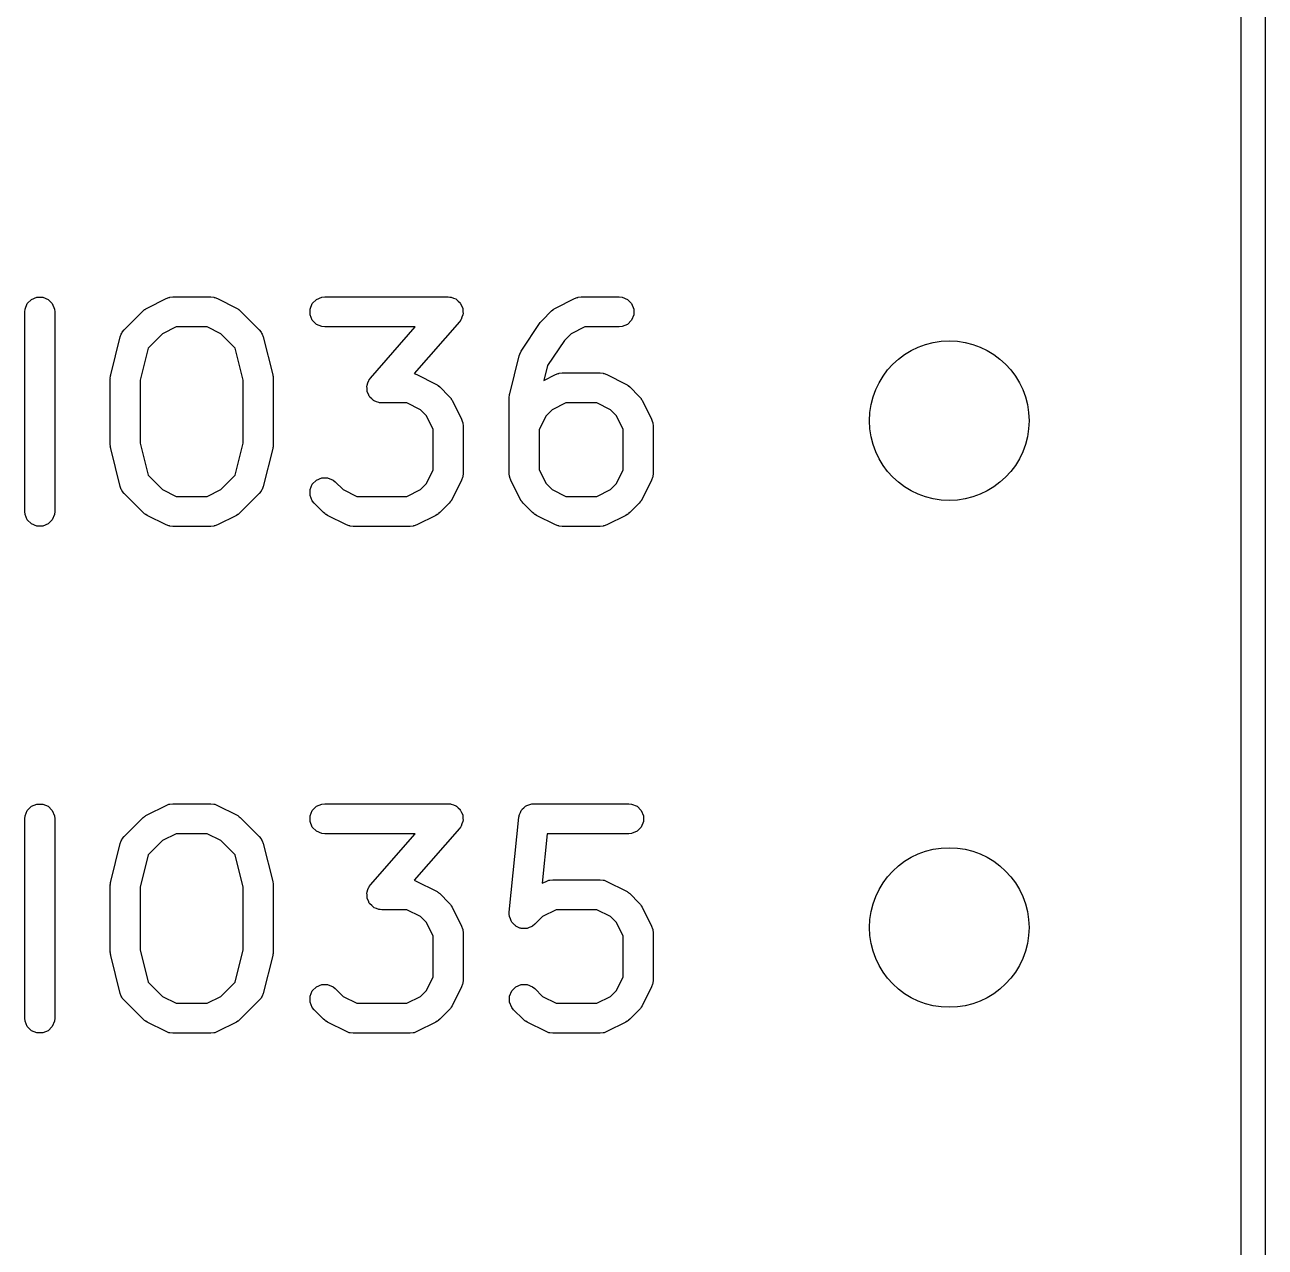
# Model space of a CAD drawing. Extents: x 19.8 to 98.9, y -129.1 to -67.1.
# Drawn here: x 76.34 to 82.55, y -106.24 to -100.12 of the extents above; entities that cross this region are included whole.
import ezdxf

# ---------------------------------------------------------------- set-up
doc = ezdxf.new("R2010")
doc.units = 0
doc.layers.add('BLACK', color=7, linetype='CONTINUOUS')

msp = doc.modelspace()

# ---------------------------------------------------------------- linework, layer by layer
at = {"layer": 'BLACK', "linetype": 'CONTINUOUS'}
for p, q in [((82.553999, -72.636), (82.553999, -129.024)), ((82.433999, -128.964), (82.433999, -72.696)), ((77.062874, -101.48126), (77.077506, -101.479819)), ((77.077506, -101.479819), (77.267982, -101.479819)), ((77.267982, -101.479819), (77.282614, -101.48126)), ((77.824779, -101.48126), (77.839411, -101.479819)), ((77.839411, -101.479819), (78.458458, -101.479819)), ((78.458458, -101.479819), (78.466196, -101.480581)), ((79.110493, -101.48126), (79.125125, -101.479819)), ((79.125125, -101.479819), (79.315601, -101.479819)), ((79.315601, -101.479819), (79.330233, -101.48126)), ((76.33584, -101.554819), (76.337281, -101.540187)), ((76.337281, -101.540187), (76.34848, -101.513151)), ((76.34848, -101.513151), (76.369172, -101.492459)), ((76.369172, -101.492459), (76.396208, -101.48126)), ((76.396208, -101.48126), (76.425472, -101.48126)), ((76.425472, -101.48126), (76.452508, -101.492459)), ((76.452508, -101.492459), (76.4732, -101.513151)), ((76.4732, -101.513151), (76.484399, -101.540187)), ((76.484399, -101.540187), (76.48584, -101.554819)), ((76.936284, -101.543188), (76.938538, -101.541768)), ((76.938538, -101.541768), (76.9406, -101.540077)), ((76.9406, -101.540077), (76.942432, -101.539318)), ((76.942432, -101.539318), (76.948727, -101.535356)), ((76.948727, -101.535356), (77.043965, -101.487737)), ((77.043965, -101.487737), (77.057696, -101.482482)), ((77.057696, -101.482482), (77.060385, -101.48229)), ((77.060385, -101.48229), (77.062874, -101.48126)), ((77.282614, -101.48126), (77.285103, -101.482291)), ((77.285103, -101.482291), (77.287791, -101.482482)), ((77.287791, -101.482482), (77.301523, -101.487737)), ((77.301523, -101.487737), (77.396761, -101.535356)), ((77.396761, -101.535356), (77.40306, -101.53932)), ((77.40306, -101.53932), (77.404888, -101.540078)), ((77.404888, -101.540078), (77.406944, -101.541766)), ((77.406944, -101.541766), (77.409204, -101.543188)), ((77.765852, -101.540187), (77.777051, -101.513151)), ((77.765852, -101.569451), (77.765852, -101.540187)), ((77.777051, -101.513151), (77.797743, -101.492459)), ((77.797743, -101.492459), (77.824779, -101.48126)), ((78.466196, -101.480581), (78.468164, -101.48045)), ((78.468164, -101.48045), (78.469519, -101.480908)), ((78.469519, -101.480908), (78.47309, -101.48126)), ((78.47309, -101.48126), (78.484347, -101.485923)), ((78.484347, -101.485923), (78.495885, -101.489825)), ((78.495885, -101.489825), (78.497789, -101.49149)), ((78.497789, -101.49149), (78.500126, -101.492459)), ((78.500126, -101.492459), (78.508736, -101.501069)), ((78.508736, -101.501069), (78.517909, -101.509095)), ((78.517909, -101.509095), (78.519031, -101.511364)), ((78.519031, -101.511364), (78.520818, -101.513151)), ((78.520818, -101.513151), (78.525478, -101.524401)), ((78.525478, -101.524401), (78.530881, -101.535327)), ((78.530881, -101.535327), (78.531049, -101.53785)), ((78.531049, -101.53785), (78.532017, -101.540187)), ((78.532017, -101.540187), (78.532017, -101.552371)), ((78.983903, -101.543188), (78.986162, -101.541766)), ((78.986162, -101.541766), (78.988219, -101.540078)), ((78.988219, -101.540078), (78.990046, -101.53932)), ((78.990046, -101.53932), (78.996346, -101.535356)), ((78.996346, -101.535356), (79.091584, -101.487737)), ((79.091584, -101.487737), (79.105315, -101.482482)), ((79.105315, -101.482482), (79.108004, -101.48229)), ((79.108004, -101.48229), (79.110493, -101.48126)), ((79.330233, -101.48126), (79.357269, -101.492459)), ((79.357269, -101.492459), (79.377961, -101.513151)), ((79.377961, -101.513151), (79.38916, -101.540187)), ((79.38916, -101.540187), (79.38916, -101.569451)), ((76.33584, -102.554819), (76.33584, -101.554819)), ((76.48584, -101.554819), (76.48584, -102.554819)), ((76.833997, -101.644643), (76.929235, -101.549405)), ((76.929235, -101.549405), (76.934985, -101.544684)), ((76.934985, -101.544684), (76.936284, -101.543188)), ((77.409204, -101.543188), (77.410503, -101.544686)), ((77.410503, -101.544686), (77.416253, -101.549405)), ((77.416253, -101.549405), (77.511491, -101.644643)), ((77.777051, -101.596487), (77.765852, -101.569451)), ((77.797743, -101.617179), (77.777051, -101.596487)), ((78.514901, -101.604207), (78.288005, -101.863516)), ((78.519422, -101.597882), (78.514901, -101.604207)), ((78.520818, -101.596487), (78.519422, -101.597882)), ((78.521366, -101.595163), (78.520818, -101.596487)), ((78.523452, -101.592246), (78.521366, -101.595163)), ((78.527353, -101.580708), (78.523452, -101.592246)), ((78.532017, -101.569451), (78.527353, -101.580708)), ((78.532017, -101.552371), (78.532827, -101.564525)), ((78.532827, -101.564525), (78.532017, -101.56692)), ((78.532017, -101.56692), (78.532017, -101.569451)), ((78.919908, -101.608389), (78.924396, -101.60292)), ((78.924396, -101.60292), (78.92918, -101.597079)), ((78.92918, -101.597079), (78.929201, -101.597064)), ((78.929201, -101.597064), (78.929235, -101.597024)), ((78.929235, -101.597024), (78.976854, -101.549405)), ((78.976854, -101.549405), (78.982603, -101.544686)), ((78.982603, -101.544686), (78.983903, -101.543188)), ((79.377961, -101.596487), (79.357269, -101.617179)), ((79.38916, -101.569451), (79.377961, -101.596487)), ((76.814269, -101.679486), (76.819216, -101.66564)), ((76.819216, -101.66564), (76.822536, -101.661158)), ((76.822536, -101.661158), (76.82467, -101.656008)), ((76.82467, -101.656008), (76.833997, -101.644643)), ((77.026695, -101.664077), (76.954752, -101.736019)), ((77.095211, -101.629819), (77.026695, -101.664077)), ((77.250277, -101.629819), (77.095211, -101.629819)), ((77.318793, -101.664077), (77.250277, -101.629819)), ((77.390735, -101.736019), (77.318793, -101.664077)), ((77.511491, -101.644643), (77.520819, -101.656008)), ((77.520819, -101.656008), (77.522953, -101.661161)), ((77.522953, -101.661161), (77.526272, -101.66564)), ((77.526272, -101.66564), (77.531219, -101.679486)), ((77.824779, -101.628378), (77.797743, -101.617179)), ((77.839411, -101.629819), (77.824779, -101.628378)), ((78.293176, -101.629819), (77.839411, -101.629819)), ((78.068682, -101.886383), (78.293176, -101.629819)), ((78.824626, -101.751311), (78.919864, -101.608454)), ((78.919864, -101.608454), (78.919898, -101.608411)), ((78.919898, -101.608411), (78.919908, -101.608389)), ((79.074314, -101.664077), (79.040552, -101.697838)), ((79.14283, -101.629819), (79.074314, -101.664077)), ((79.315601, -101.629819), (79.14283, -101.629819)), ((79.330233, -101.628378), (79.315601, -101.629819)), ((79.357269, -101.617179), (79.330233, -101.628378)), ((76.76665, -101.869962), (76.814269, -101.679486)), ((77.531219, -101.679486), (77.578838, -101.869962)), ((79.040552, -101.697838), (78.95664, -101.823707)), ((76.954752, -101.736019), (76.914411, -101.897386)), ((77.431077, -101.897386), (77.390735, -101.736019)), ((78.76665, -101.9652), (78.814269, -101.774724)), ((78.814269, -101.774724), (78.817349, -101.766101)), ((78.817349, -101.766101), (78.817709, -101.764285)), ((78.817709, -101.764285), (78.818587, -101.762637)), ((78.818587, -101.762637), (78.819216, -101.760878)), ((78.819216, -101.760878), (78.820319, -101.759389)), ((78.820319, -101.759389), (78.824626, -101.751311)), ((78.95664, -101.823707), (78.938116, -101.897804)), ((76.764411, -101.888152), (76.764662, -101.885598)), ((76.764411, -102.221485), (76.764411, -101.888152)), ((76.7645, -101.884506), (76.765309, -101.879032)), ((76.764662, -101.885598), (76.7645, -101.884506)), ((76.765309, -101.879032), (76.765852, -101.87352)), ((76.765852, -101.87352), (76.766274, -101.872498)), ((76.766274, -101.872498), (76.76665, -101.869962)), ((76.914411, -101.897386), (76.914411, -102.212251)), ((77.431077, -102.212251), (77.431077, -101.897386)), ((77.578838, -101.869962), (77.579213, -101.872498)), ((77.579213, -101.872498), (77.579636, -101.87352)), ((77.579636, -101.87352), (77.580178, -101.879032)), ((77.580178, -101.879032), (77.580988, -101.884506)), ((77.580988, -101.884506), (77.580825, -101.885598)), ((77.580825, -101.885598), (77.581077, -101.888152)), ((77.581077, -101.888152), (77.581077, -102.221485)), ((78.051566, -101.921139), (78.056229, -101.909881)), ((78.056229, -101.909881), (78.060131, -101.898344)), ((78.060131, -101.898344), (78.062216, -101.895426)), ((78.062216, -101.895426), (78.062765, -101.894103)), ((78.062765, -101.894103), (78.06416, -101.892707)), ((78.06416, -101.892707), (78.068682, -101.886383)), ((78.288005, -101.863516), (78.301523, -101.868689)), ((78.301523, -101.868689), (78.396761, -101.916308)), ((78.938116, -101.897804), (78.996346, -101.868689)), ((78.996346, -101.868689), (79.010077, -101.863434)), ((79.010077, -101.863434), (79.012766, -101.863242)), ((79.012766, -101.863242), (79.015255, -101.862212)), ((79.015255, -101.862212), (79.029887, -101.860771)), ((79.029887, -101.860771), (79.220363, -101.860771)), ((79.220363, -101.860771), (79.234995, -101.862212)), ((79.234995, -101.862212), (79.237484, -101.863243)), ((79.237484, -101.863243), (79.240172, -101.863434)), ((79.240172, -101.863434), (79.253904, -101.868689)), ((79.253904, -101.868689), (79.349142, -101.916308)), ((78.050756, -101.926065), (78.051566, -101.923669)), ((78.051566, -101.938218), (78.050756, -101.926065)), ((78.051566, -101.923669), (78.051566, -101.921139)), ((78.051566, -101.950403), (78.051566, -101.938218)), ((78.052533, -101.952739), (78.051566, -101.950403)), ((78.052702, -101.955263), (78.052533, -101.952739)), ((78.058104, -101.966188), (78.052702, -101.955263)), ((78.062765, -101.977439), (78.058104, -101.966188)), ((78.064551, -101.979225), (78.062765, -101.977439)), ((78.396761, -101.916308), (78.40306, -101.920272)), ((78.40306, -101.920272), (78.404888, -101.92103)), ((78.404888, -101.92103), (78.406944, -101.922718)), ((78.406944, -101.922718), (78.409204, -101.92414)), ((78.409204, -101.92414), (78.410503, -101.925638)), ((78.410503, -101.925638), (78.416253, -101.930357)), ((78.416253, -101.930357), (78.463872, -101.977976)), ((78.7645, -101.979744), (78.765309, -101.97427)), ((78.765309, -101.97427), (78.765852, -101.968758)), ((78.765852, -101.968758), (78.766274, -101.967736)), ((78.766274, -101.967736), (78.76665, -101.9652)), ((79.349142, -101.916308), (79.355441, -101.920272)), ((79.355441, -101.920272), (79.357269, -101.92103)), ((79.357269, -101.92103), (79.359325, -101.922718)), ((79.359325, -101.922718), (79.361585, -101.92414)), ((79.361585, -101.92414), (79.362884, -101.925638)), ((79.362884, -101.925638), (79.368634, -101.930357)), ((79.368634, -101.930357), (79.416253, -101.977976)), ((78.065674, -101.981495), (78.064551, -101.979225)), ((78.074846, -101.98952), (78.065674, -101.981495)), ((78.083457, -101.998131), (78.074846, -101.98952)), ((78.085793, -101.999099), (78.083457, -101.998131)), ((78.087698, -102.000765), (78.085793, -101.999099)), ((78.099235, -102.004666), (78.087698, -102.000765)), ((78.110493, -102.00933), (78.099235, -102.004666)), ((78.114063, -102.009681), (78.110493, -102.00933)), ((78.115419, -102.01014), (78.114063, -102.009681)), ((78.117386, -102.010008), (78.115419, -102.01014)), ((78.125125, -102.010771), (78.117386, -102.010008)), ((78.250277, -102.010771), (78.125125, -102.010771)), ((78.318793, -102.045029), (78.250277, -102.010771)), ((78.463872, -101.977976), (78.46859, -101.983725)), ((78.46859, -101.983725), (78.470089, -101.985025)), ((78.470089, -101.985025), (78.47151, -101.987284)), ((78.47151, -101.987284), (78.473199, -101.989341)), ((78.473199, -101.989341), (78.473956, -101.991168)), ((78.473956, -101.991168), (78.477921, -101.997468)), ((78.477921, -101.997468), (78.52554, -102.092706)), ((78.764411, -101.98339), (78.764662, -101.980836)), ((78.764411, -102.364342), (78.764411, -101.98339)), ((78.764662, -101.980836), (78.7645, -101.979744)), ((79.047592, -102.010771), (78.979076, -102.045029)), ((79.202658, -102.010771), (79.047592, -102.010771)), ((79.271174, -102.045029), (79.202658, -102.010771)), ((79.416253, -101.977976), (79.420971, -101.983725)), ((79.420971, -101.983725), (79.42247, -101.985025)), ((79.42247, -101.985025), (79.423891, -101.987284)), ((79.423891, -101.987284), (79.42558, -101.989341)), ((79.42558, -101.989341), (79.426337, -101.991168)), ((79.426337, -101.991168), (79.430302, -101.997468)), ((79.430302, -101.997468), (79.477921, -102.092706)), ((78.3492, -102.075436), (78.318793, -102.045029)), ((78.383458, -102.143952), (78.3492, -102.075436)), ((78.52554, -102.092706), (78.530795, -102.106437)), ((78.948669, -102.075436), (78.914411, -102.143952)), ((78.979076, -102.045029), (78.948669, -102.075436)), ((79.301581, -102.075436), (79.271174, -102.045029)), ((79.335839, -102.143952), (79.301581, -102.075436)), ((79.477921, -102.092706), (79.483176, -102.106437)), ((78.383458, -102.346637), (78.383458, -102.143952)), ((78.530795, -102.106437), (78.530986, -102.109126)), ((78.530986, -102.109126), (78.532017, -102.111615)), ((78.532017, -102.111615), (78.533458, -102.126247)), ((78.533458, -102.126247), (78.533458, -102.364342)), ((78.914411, -102.143952), (78.914411, -102.346637)), ((79.335839, -102.346637), (79.335839, -102.143952)), ((79.483176, -102.106437), (79.483367, -102.109126)), ((79.483367, -102.109126), (79.484398, -102.111615)), ((79.484398, -102.111615), (79.485839, -102.126247)), ((79.485839, -102.126247), (79.485839, -102.364342)), ((76.764662, -102.224038), (76.764411, -102.221485)), ((76.7645, -102.225131), (76.764662, -102.224038)), ((76.765309, -102.230604), (76.7645, -102.225131)), ((76.914411, -102.212251), (76.954752, -102.373617)), ((77.390735, -102.373617), (77.431077, -102.212251)), ((77.580988, -102.225131), (77.580178, -102.230604)), ((77.581077, -102.221485), (77.580825, -102.224038)), ((77.580825, -102.224038), (77.580988, -102.225131)), ((76.765852, -102.236117), (76.765309, -102.230604)), ((76.766274, -102.237138), (76.765852, -102.236117)), ((76.76665, -102.239675), (76.766274, -102.237138)), ((76.814269, -102.430151), (76.76665, -102.239675)), ((77.578838, -102.239675), (77.531219, -102.430151)), ((77.579213, -102.237138), (77.578838, -102.239675)), ((77.579636, -102.236117), (77.579213, -102.237138)), ((77.580178, -102.230604), (77.579636, -102.236117)), ((78.349199, -102.415153), (78.383458, -102.346637)), ((78.914411, -102.346637), (78.948669, -102.415153)), ((79.30158, -102.415153), (79.335839, -102.346637)), ((76.954752, -102.373617), (77.026695, -102.445561)), ((77.318792, -102.445561), (77.390735, -102.373617)), ((77.777051, -102.417912), (77.797744, -102.397219)), ((77.797744, -102.397219), (77.82478, -102.386021)), ((77.82478, -102.386021), (77.854043, -102.386021)), ((77.854043, -102.386021), (77.881079, -102.39722)), ((77.881079, -102.39722), (77.892445, -102.406548)), ((77.892445, -102.406548), (77.931457, -102.445561)), ((78.52554, -102.397883), (78.477921, -102.493121)), ((78.530795, -102.384152), (78.52554, -102.397883)), ((78.530986, -102.381462), (78.530795, -102.384152)), ((78.532017, -102.378974), (78.530986, -102.381462)), ((78.533458, -102.364342), (78.532017, -102.378974)), ((78.765852, -102.378974), (78.764411, -102.364342)), ((78.766883, -102.381463), (78.765852, -102.378974)), ((78.767074, -102.384151), (78.766883, -102.381463)), ((78.772329, -102.397883), (78.767074, -102.384151)), ((78.819948, -102.493121), (78.772329, -102.397883)), ((79.477921, -102.397883), (79.430302, -102.493121)), ((79.483176, -102.384152), (79.477921, -102.397883)), ((79.483367, -102.381462), (79.483176, -102.384152)), ((79.484398, -102.378974), (79.483367, -102.381462)), ((79.485839, -102.364342), (79.484398, -102.378974)), ((76.819216, -102.443997), (76.814269, -102.430151)), ((76.822535, -102.448476), (76.819216, -102.443997)), ((76.824669, -102.453628), (76.822535, -102.448476)), ((76.833997, -102.464994), (76.824669, -102.453628)), ((76.929235, -102.560233), (76.833997, -102.464994)), ((77.026695, -102.445561), (77.095211, -102.479819)), ((77.250277, -102.479819), (77.318792, -102.445561)), ((77.511492, -102.464993), (77.416253, -102.560233)), ((77.520819, -102.453628), (77.511492, -102.464993)), ((77.522952, -102.448476), (77.520819, -102.453628)), ((77.526272, -102.443997), (77.522952, -102.448476)), ((77.531219, -102.430151), (77.526272, -102.443997)), ((77.765852, -102.444948), (77.777051, -102.417912)), ((77.765852, -102.474211), (77.765852, -102.444948)), ((77.77705, -102.501247), (77.765852, -102.474211)), ((77.931457, -102.445561), (77.999973, -102.479819)), ((78.250277, -102.479819), (78.318792, -102.445561)), ((78.318792, -102.445561), (78.349199, -102.415153)), ((78.948669, -102.415153), (78.979076, -102.445561)), ((78.979076, -102.445561), (79.047592, -102.479819)), ((79.202658, -102.479819), (79.271173, -102.445561)), ((79.271173, -102.445561), (79.30158, -102.415153)), ((77.095211, -102.479819), (77.250277, -102.479819)), ((77.786377, -102.512612), (77.77705, -102.501247)), ((77.833996, -102.560232), (77.786377, -102.512612)), ((77.999973, -102.479819), (78.250277, -102.479819)), ((78.463872, -102.512613), (78.416254, -102.560232)), ((78.46859, -102.506863), (78.463872, -102.512613)), ((78.470089, -102.505564), (78.46859, -102.506863)), ((78.47151, -102.503305), (78.470089, -102.505564)), ((78.4732, -102.501247), (78.47151, -102.503305)), ((78.473957, -102.499417), (78.4732, -102.501247)), ((78.477921, -102.493121), (78.473957, -102.499417)), ((78.823911, -102.499417), (78.819948, -102.493121)), ((78.824669, -102.501247), (78.823911, -102.499417)), ((78.826358, -102.503305), (78.824669, -102.501247)), ((78.82778, -102.505564), (78.826358, -102.503305)), ((78.829278, -102.506863), (78.82778, -102.505564)), ((78.833996, -102.512612), (78.829278, -102.506863)), ((78.881615, -102.560232), (78.833996, -102.512612)), ((79.047592, -102.479819), (79.202658, -102.479819)), ((79.416253, -102.512613), (79.368635, -102.560232)), ((79.420971, -102.506863), (79.416253, -102.512613)), ((79.42247, -102.505564), (79.420971, -102.506863)), ((79.423891, -102.503305), (79.42247, -102.505564)), ((79.425581, -102.501247), (79.423891, -102.503305)), ((79.426338, -102.499417), (79.425581, -102.501247)), ((79.430302, -102.493121), (79.426338, -102.499417)), ((76.337281, -102.569451), (76.33584, -102.554819)), ((76.34848, -102.596487), (76.337281, -102.569451)), ((76.369172, -102.617179), (76.34848, -102.596487)), ((76.4732, -102.596487), (76.452508, -102.617179)), ((76.484399, -102.569451), (76.4732, -102.596487)), ((76.48584, -102.554819), (76.484399, -102.569451)), ((76.934985, -102.564953), (76.929235, -102.560233)), ((76.936284, -102.56645), (76.934985, -102.564953)), ((76.938538, -102.567869), (76.936284, -102.56645)), ((76.9406, -102.569561), (76.938538, -102.567869)), ((76.942432, -102.570319), (76.9406, -102.569561)), ((76.948727, -102.574282), (76.942432, -102.570319)), ((77.043965, -102.621901), (76.948727, -102.574282)), ((77.396761, -102.574282), (77.301523, -102.621901)), ((77.40306, -102.570317), (77.396761, -102.574282)), ((77.404888, -102.56956), (77.40306, -102.570317)), ((77.406944, -102.567871), (77.404888, -102.56956)), ((77.409204, -102.56645), (77.406944, -102.567871)), ((77.410503, -102.564951), (77.409204, -102.56645)), ((77.416253, -102.560233), (77.410503, -102.564951)), ((77.839745, -102.56495), (77.833996, -102.560232)), ((77.841046, -102.56645), (77.839745, -102.56495)), ((77.843305, -102.567872), (77.841046, -102.56645)), ((77.845362, -102.56956), (77.843305, -102.567872)), ((77.847189, -102.570317), (77.845362, -102.56956)), ((77.853489, -102.574282), (77.847189, -102.570317)), ((77.948727, -102.621901), (77.853489, -102.574282)), ((78.396761, -102.574282), (78.301523, -102.621901)), ((78.40306, -102.570317), (78.396761, -102.574282)), ((78.404888, -102.56956), (78.40306, -102.570317)), ((78.406944, -102.567872), (78.404888, -102.56956)), ((78.409204, -102.56645), (78.406944, -102.567872)), ((78.410504, -102.56495), (78.409204, -102.56645)), ((78.416254, -102.560232), (78.410504, -102.56495)), ((78.887364, -102.56495), (78.881615, -102.560232)), ((78.888665, -102.56645), (78.887364, -102.56495)), ((78.890924, -102.567872), (78.888665, -102.56645)), ((78.892981, -102.56956), (78.890924, -102.567872)), ((78.894808, -102.570317), (78.892981, -102.56956)), ((78.901108, -102.574282), (78.894808, -102.570317)), ((78.996346, -102.621901), (78.901108, -102.574282)), ((79.349142, -102.574282), (79.253904, -102.621901)), ((79.355441, -102.570317), (79.349142, -102.574282)), ((79.357269, -102.56956), (79.355441, -102.570317)), ((79.359325, -102.567872), (79.357269, -102.56956)), ((79.361585, -102.56645), (79.359325, -102.567872)), ((79.362885, -102.56495), (79.361585, -102.56645)), ((79.368635, -102.560232), (79.362885, -102.56495)), ((76.396208, -102.628378), (76.369172, -102.617179)), ((76.425472, -102.628378), (76.396208, -102.628378)), ((76.452508, -102.617179), (76.425472, -102.628378)), ((77.057696, -102.627156), (77.043965, -102.621901)), ((77.060385, -102.627347), (77.057696, -102.627156)), ((77.062874, -102.628378), (77.060385, -102.627347)), ((77.077506, -102.629819), (77.062874, -102.628378)), ((77.267982, -102.629819), (77.077506, -102.629819)), ((77.282614, -102.628378), (77.267982, -102.629819)), ((77.285103, -102.627346), (77.282614, -102.628378)), ((77.287791, -102.627156), (77.285103, -102.627346)), ((77.301523, -102.621901), (77.287791, -102.627156)), ((77.962458, -102.627156), (77.948727, -102.621901)), ((77.965147, -102.627347), (77.962458, -102.627156)), ((77.967636, -102.628378), (77.965147, -102.627347)), ((77.982268, -102.629819), (77.967636, -102.628378)), ((78.267982, -102.629819), (77.982268, -102.629819)), ((78.282614, -102.628378), (78.267982, -102.629819)), ((78.285103, -102.627346), (78.282614, -102.628378)), ((78.287791, -102.627156), (78.285103, -102.627346)), ((78.301523, -102.621901), (78.287791, -102.627156)), ((79.010077, -102.627156), (78.996346, -102.621901)), ((79.012766, -102.627347), (79.010077, -102.627156)), ((79.015255, -102.628378), (79.012766, -102.627347)), ((79.029887, -102.629819), (79.015255, -102.628378)), ((79.220363, -102.629819), (79.029887, -102.629819)), ((79.234995, -102.628378), (79.220363, -102.629819)), ((79.237484, -102.627346), (79.234995, -102.628378)), ((79.240172, -102.627156), (79.237484, -102.627346)), ((79.253904, -102.621901), (79.240172, -102.627156)), ((76.369172, -104.032459), (76.396208, -104.02126)), ((76.396208, -104.02126), (76.425472, -104.02126)), ((76.425472, -104.02126), (76.452508, -104.032459)), ((76.948727, -104.075356), (77.043965, -104.027737)), ((77.043965, -104.027737), (77.057696, -104.022482)), ((77.057696, -104.022482), (77.060385, -104.02229)), ((77.060385, -104.02229), (77.062874, -104.02126)), ((77.062874, -104.02126), (77.077506, -104.019819)), ((77.077506, -104.019819), (77.267982, -104.019819)), ((77.267982, -104.019819), (77.282614, -104.02126)), ((77.282614, -104.02126), (77.285103, -104.022291)), ((77.285103, -104.022291), (77.287791, -104.022482)), ((77.287791, -104.022482), (77.301523, -104.027737)), ((77.301523, -104.027737), (77.396761, -104.075356)), ((77.797743, -104.032459), (77.824779, -104.02126)), ((77.824779, -104.02126), (77.839411, -104.019819)), ((77.839411, -104.019819), (78.458458, -104.019819)), ((78.458458, -104.019819), (78.466196, -104.020581)), ((78.466196, -104.020581), (78.468164, -104.02045)), ((78.468164, -104.02045), (78.469519, -104.020908)), ((78.469519, -104.020908), (78.47309, -104.02126)), ((78.47309, -104.02126), (78.484347, -104.025923)), ((78.484347, -104.025923), (78.495885, -104.029825)), ((78.84885, -104.031013), (78.851774, -104.028622)), ((78.851774, -104.028622), (78.862271, -104.025454)), ((78.862271, -104.025454), (78.872398, -104.02126)), ((78.872398, -104.02126), (78.878003, -104.020707)), ((78.878003, -104.020707), (78.87979, -104.020169)), ((78.87979, -104.020169), (78.881618, -104.020351)), ((78.881618, -104.020351), (78.88703, -104.019819)), ((78.88703, -104.019819), (79.36322, -104.019819)), ((79.36322, -104.019819), (79.377852, -104.02126)), ((79.377852, -104.02126), (79.404888, -104.032459)), ((76.33584, -104.094819), (76.337281, -104.080187)), ((76.337281, -104.080187), (76.34848, -104.053151)), ((76.34848, -104.053151), (76.369172, -104.032459)), ((76.452508, -104.032459), (76.4732, -104.053151)), ((76.4732, -104.053151), (76.484399, -104.080187)), ((76.484399, -104.080187), (76.48584, -104.094819)), ((76.833997, -104.184643), (76.929235, -104.089405)), ((76.929235, -104.089405), (76.934985, -104.084684)), ((76.934985, -104.084684), (76.936284, -104.083188)), ((76.936284, -104.083188), (76.938538, -104.081768)), ((76.938538, -104.081768), (76.9406, -104.080077)), ((76.9406, -104.080077), (76.942432, -104.079318)), ((76.942432, -104.079318), (76.948727, -104.075356)), ((77.396761, -104.075356), (77.40306, -104.07932)), ((77.40306, -104.07932), (77.404888, -104.080078)), ((77.404888, -104.080078), (77.406944, -104.081766)), ((77.406944, -104.081766), (77.409204, -104.083188)), ((77.409204, -104.083188), (77.410503, -104.084686)), ((77.410503, -104.084686), (77.416253, -104.089405)), ((77.416253, -104.089405), (77.511491, -104.184643)), ((77.765852, -104.080187), (77.777051, -104.053151)), ((77.765852, -104.109451), (77.765852, -104.080187)), ((77.777051, -104.053151), (77.797743, -104.032459)), ((78.495885, -104.029825), (78.497789, -104.03149)), ((78.497789, -104.03149), (78.500126, -104.032459)), ((78.500126, -104.032459), (78.508736, -104.041069)), ((78.508736, -104.041069), (78.517909, -104.049095)), ((78.517909, -104.049095), (78.519031, -104.051364)), ((78.519031, -104.051364), (78.520818, -104.053151)), ((78.520818, -104.053151), (78.525478, -104.064401)), ((78.525478, -104.064401), (78.530881, -104.075327)), ((78.530881, -104.075327), (78.531049, -104.07785)), ((78.531049, -104.07785), (78.532017, -104.080187)), ((78.532017, -104.080187), (78.532017, -104.092371)), ((78.764783, -104.563546), (78.812402, -104.087356)), ((78.812402, -104.087356), (78.813471, -104.082023)), ((78.813471, -104.080187), (78.814184, -104.078464)), ((78.813471, -104.082023), (78.813471, -104.080187)), ((78.814184, -104.078464), (78.815292, -104.07294)), ((78.815292, -104.07294), (78.820474, -104.06328)), ((78.820474, -104.06328), (78.82467, -104.053151)), ((78.82467, -104.053151), (78.827341, -104.050479)), ((78.827341, -104.050479), (78.829126, -104.047153)), ((78.829126, -104.047153), (78.837608, -104.040212)), ((78.837608, -104.040212), (78.845362, -104.032459)), ((78.845362, -104.032459), (78.84885, -104.031013)), ((79.404888, -104.032459), (79.42558, -104.053151)), ((79.42558, -104.053151), (79.436779, -104.080187)), ((79.436779, -104.080187), (79.436779, -104.109451)), ((76.33584, -105.094819), (76.33584, -104.094819)), ((76.48584, -104.094819), (76.48584, -105.094819)), ((77.777051, -104.136487), (77.765852, -104.109451)), ((77.797743, -104.157179), (77.777051, -104.136487)), ((78.514901, -104.144207), (78.288005, -104.403516)), ((78.519422, -104.137882), (78.514901, -104.144207)), ((78.520818, -104.136487), (78.519422, -104.137882)), ((78.521366, -104.135163), (78.520818, -104.136487)), ((78.523452, -104.132246), (78.521366, -104.135163)), ((78.527353, -104.120708), (78.523452, -104.132246)), ((78.532017, -104.109451), (78.527353, -104.120708)), ((78.532017, -104.092371), (78.532827, -104.104525)), ((78.532827, -104.104525), (78.532017, -104.10692)), ((78.532017, -104.10692), (78.532017, -104.109451)), ((79.42558, -104.136487), (79.404888, -104.157179)), ((79.436779, -104.109451), (79.42558, -104.136487)), ((76.814269, -104.219486), (76.819216, -104.20564)), ((76.819216, -104.20564), (76.822536, -104.201158)), ((76.822536, -104.201158), (76.82467, -104.196008)), ((76.82467, -104.196008), (76.833997, -104.184643)), ((77.026695, -104.204077), (76.954752, -104.276019)), ((77.095211, -104.169819), (77.026695, -104.204077)), ((77.250277, -104.169819), (77.095211, -104.169819)), ((77.318793, -104.204077), (77.250277, -104.169819)), ((77.390735, -104.276019), (77.318793, -104.204077)), ((77.511491, -104.184643), (77.520819, -104.196008)), ((77.520819, -104.196008), (77.522953, -104.201161)), ((77.522953, -104.201161), (77.526272, -104.20564)), ((77.526272, -104.20564), (77.531219, -104.219486)), ((77.824779, -104.168378), (77.797743, -104.157179)), ((77.839411, -104.169819), (77.824779, -104.168378)), ((78.293176, -104.169819), (77.839411, -104.169819)), ((78.068682, -104.426383), (78.293176, -104.169819)), ((78.954904, -104.169819), (78.930085, -104.418009)), ((79.36322, -104.169819), (78.954904, -104.169819)), ((79.377852, -104.168378), (79.36322, -104.169819)), ((79.404888, -104.157179), (79.377852, -104.168378)), ((76.76665, -104.409962), (76.814269, -104.219486)), ((76.954752, -104.276019), (76.914411, -104.437386)), ((77.431077, -104.437386), (77.390735, -104.276019)), ((77.531219, -104.219486), (77.578838, -104.409962)), ((78.965147, -104.403242), (78.967636, -104.402212)), ((78.967636, -104.402212), (78.982268, -104.400771)), ((78.982268, -104.400771), (79.220363, -104.400771)), ((79.220363, -104.400771), (79.234995, -104.402212)), ((79.234995, -104.402212), (79.237484, -104.403243)), ((76.764411, -104.428152), (76.764662, -104.425598)), ((76.764411, -104.761485), (76.764411, -104.428152)), ((76.7645, -104.424506), (76.765309, -104.419032)), ((76.764662, -104.425598), (76.7645, -104.424506)), ((76.765309, -104.419032), (76.765852, -104.41352)), ((76.765852, -104.41352), (76.766274, -104.412498)), ((76.766274, -104.412498), (76.76665, -104.409962)), ((76.914411, -104.437386), (76.914411, -104.752251)), ((77.431077, -104.752251), (77.431077, -104.437386)), ((77.578838, -104.409962), (77.579213, -104.412498)), ((77.579213, -104.412498), (77.579636, -104.41352)), ((77.579636, -104.41352), (77.580178, -104.419032)), ((77.580178, -104.419032), (77.580988, -104.424506)), ((77.580988, -104.424506), (77.580825, -104.425598)), ((77.580825, -104.425598), (77.581077, -104.428152)), ((77.581077, -104.428152), (77.581077, -104.761485)), ((78.050756, -104.466065), (78.051566, -104.463669)), ((78.051566, -104.461139), (78.056229, -104.449881)), ((78.051566, -104.463669), (78.051566, -104.461139)), ((78.056229, -104.449881), (78.060131, -104.438344)), ((78.060131, -104.438344), (78.062216, -104.435426)), ((78.062216, -104.435426), (78.062765, -104.434103)), ((78.062765, -104.434103), (78.06416, -104.432707)), ((78.06416, -104.432707), (78.068682, -104.426383)), ((78.288005, -104.403516), (78.301523, -104.408689)), ((78.301523, -104.408689), (78.396761, -104.456308)), ((78.396761, -104.456308), (78.40306, -104.460272)), ((78.40306, -104.460272), (78.404888, -104.46103)), ((78.404888, -104.46103), (78.406944, -104.462718)), ((78.406944, -104.462718), (78.409204, -104.46414)), ((78.409204, -104.46414), (78.410503, -104.465638)), ((78.930085, -104.418009), (78.948727, -104.408689)), ((78.948727, -104.408689), (78.962458, -104.403434)), ((78.962458, -104.403434), (78.965147, -104.403242)), ((79.237484, -104.403243), (79.240172, -104.403434)), ((79.240172, -104.403434), (79.253904, -104.408689)), ((79.253904, -104.408689), (79.349142, -104.456308)), ((79.349142, -104.456308), (79.355441, -104.460272)), ((79.355441, -104.460272), (79.357269, -104.46103)), ((79.357269, -104.46103), (79.359325, -104.462718)), ((79.359325, -104.462718), (79.361585, -104.46414)), ((79.361585, -104.46414), (79.362884, -104.465638)), ((78.051566, -104.478218), (78.050756, -104.466065)), ((78.051566, -104.490403), (78.051566, -104.478218)), ((78.052533, -104.492739), (78.051566, -104.490403)), ((78.052702, -104.495263), (78.052533, -104.492739)), ((78.058104, -104.506188), (78.052702, -104.495263)), ((78.062765, -104.517439), (78.058104, -104.506188)), ((78.064551, -104.519225), (78.062765, -104.517439)), ((78.065674, -104.521495), (78.064551, -104.519225)), ((78.074846, -104.52952), (78.065674, -104.521495)), ((78.410503, -104.465638), (78.416253, -104.470357)), ((78.416253, -104.470357), (78.463872, -104.517976)), ((78.463872, -104.517976), (78.46859, -104.523725)), ((78.46859, -104.523725), (78.470089, -104.525025)), ((78.470089, -104.525025), (78.47151, -104.527284)), ((79.362884, -104.465638), (79.368634, -104.470357)), ((79.368634, -104.470357), (79.416253, -104.517976)), ((79.416253, -104.517976), (79.420971, -104.523725)), ((79.420971, -104.523725), (79.42247, -104.525025)), ((79.42247, -104.525025), (79.423891, -104.527284)), ((78.083457, -104.538131), (78.074846, -104.52952)), ((78.085793, -104.539099), (78.083457, -104.538131)), ((78.087698, -104.540765), (78.085793, -104.539099)), ((78.099235, -104.544666), (78.087698, -104.540765)), ((78.110493, -104.54933), (78.099235, -104.544666)), ((78.114063, -104.549681), (78.110493, -104.54933)), ((78.115419, -104.55014), (78.114063, -104.549681)), ((78.117386, -104.550008), (78.115419, -104.55014)), ((78.125125, -104.550771), (78.117386, -104.550008)), ((78.250277, -104.550771), (78.125125, -104.550771)), ((78.318793, -104.585029), (78.250277, -104.550771)), ((78.3492, -104.615436), (78.318793, -104.585029)), ((78.47151, -104.527284), (78.473199, -104.529341)), ((78.473199, -104.529341), (78.473956, -104.531168)), ((78.473956, -104.531168), (78.477921, -104.537468)), ((78.477921, -104.537468), (78.52554, -104.632706)), ((78.764761, -104.578249), (78.764783, -104.563546)), ((78.765852, -104.581864), (78.764761, -104.578249)), ((78.765852, -104.58564), (78.765852, -104.581864)), ((78.770046, -104.595765), (78.765852, -104.58564)), ((78.931457, -104.585029), (78.892444, -104.624042)), ((78.999973, -104.550771), (78.931457, -104.585029)), ((79.202658, -104.550771), (78.999973, -104.550771)), ((79.271174, -104.585029), (79.202658, -104.550771)), ((79.301581, -104.615436), (79.271174, -104.585029)), ((79.423891, -104.527284), (79.42558, -104.529341)), ((79.42558, -104.529341), (79.426337, -104.531168)), ((79.426337, -104.531168), (79.430302, -104.537468)), ((79.430302, -104.537468), (79.477921, -104.632706)), ((78.383458, -104.683952), (78.3492, -104.615436)), ((78.52554, -104.632706), (78.530795, -104.646437)), ((78.530795, -104.646437), (78.530986, -104.649126)), ((78.530986, -104.649126), (78.532017, -104.651615)), ((78.532017, -104.651615), (78.533458, -104.666247)), ((78.773214, -104.606265), (78.770046, -104.595765)), ((78.775605, -104.609188), (78.773214, -104.606265)), ((78.777051, -104.612677), (78.775605, -104.609188)), ((78.784804, -104.62043), (78.777051, -104.612677)), ((78.791745, -104.628913), (78.784804, -104.62043)), ((78.795071, -104.630697), (78.791745, -104.628913)), ((78.797743, -104.633369), (78.795071, -104.630697)), ((78.80787, -104.637564), (78.797743, -104.633369)), ((78.817532, -104.642747), (78.80787, -104.637564)), ((78.821291, -104.643122), (78.817532, -104.642747)), ((78.82478, -104.644568), (78.821291, -104.643122)), ((78.835741, -104.644568), (78.82478, -104.644568)), ((78.846651, -104.645659), (78.835741, -104.644568)), ((78.850267, -104.644568), (78.846651, -104.645659)), ((78.854042, -104.644568), (78.850267, -104.644568)), ((78.864167, -104.640373), (78.854042, -104.644568)), ((78.874667, -104.637206), (78.864167, -104.640373)), ((78.87759, -104.634814), (78.874667, -104.637206)), ((78.881079, -104.633369), (78.87759, -104.634814)), ((78.892444, -104.624042), (78.881079, -104.633369)), ((79.335839, -104.683952), (79.301581, -104.615436)), ((79.477921, -104.632706), (79.483176, -104.646437)), ((79.483176, -104.646437), (79.483367, -104.649126)), ((79.483367, -104.649126), (79.484398, -104.651615)), ((79.484398, -104.651615), (79.485839, -104.666247)), ((78.383458, -104.886637), (78.383458, -104.683952)), ((78.533458, -104.666247), (78.533458, -104.904342)), ((79.335839, -104.886637), (79.335839, -104.683952)), ((79.485839, -104.666247), (79.485839, -104.904342)), ((76.764662, -104.764038), (76.764411, -104.761485)), ((76.7645, -104.765131), (76.764662, -104.764038)), ((76.765309, -104.770604), (76.7645, -104.765131)), ((76.765852, -104.776117), (76.765309, -104.770604)), ((76.914411, -104.752251), (76.954752, -104.913617)), ((77.390735, -104.913617), (77.431077, -104.752251)), ((77.580178, -104.770604), (77.579636, -104.776117)), ((77.580988, -104.765131), (77.580178, -104.770604)), ((77.581077, -104.761485), (77.580825, -104.764038)), ((77.580825, -104.764038), (77.580988, -104.765131)), ((76.766274, -104.777138), (76.765852, -104.776117)), ((76.76665, -104.779675), (76.766274, -104.777138)), ((76.814269, -104.970151), (76.76665, -104.779675)), ((77.578838, -104.779675), (77.531219, -104.970151)), ((77.579213, -104.777138), (77.578838, -104.779675)), ((77.579636, -104.776117), (77.579213, -104.777138)), ((78.349199, -104.955153), (78.383458, -104.886637)), ((79.30158, -104.955153), (79.335839, -104.886637)), ((76.954752, -104.913617), (77.026695, -104.985561)), ((77.318792, -104.985561), (77.390735, -104.913617)), ((77.765852, -104.984948), (77.777051, -104.957912)), ((77.777051, -104.957912), (77.797744, -104.937219)), ((77.797744, -104.937219), (77.82478, -104.926021)), ((77.82478, -104.926021), (77.854043, -104.926021)), ((77.854043, -104.926021), (77.881079, -104.93722)), ((77.881079, -104.93722), (77.892445, -104.946548)), ((77.892445, -104.946548), (77.931457, -104.985561)), ((78.318792, -104.985561), (78.349199, -104.955153)), ((78.52554, -104.937883), (78.477921, -105.033121)), ((78.530795, -104.924152), (78.52554, -104.937883)), ((78.530986, -104.921462), (78.530795, -104.924152)), ((78.532017, -104.918974), (78.530986, -104.921462)), ((78.533458, -104.904342), (78.532017, -104.918974)), ((78.765852, -104.984948), (78.777051, -104.957912)), ((78.777051, -104.957912), (78.797744, -104.937219)), ((78.797744, -104.937219), (78.82478, -104.926021)), ((78.82478, -104.926021), (78.854043, -104.926021)), ((78.854043, -104.926021), (78.881079, -104.93722)), ((78.881079, -104.93722), (78.892445, -104.946548)), ((78.892445, -104.946548), (78.931457, -104.985561)), ((79.271173, -104.985561), (79.30158, -104.955153)), ((79.477921, -104.937883), (79.430302, -105.033121)), ((79.483176, -104.924152), (79.477921, -104.937883)), ((79.483367, -104.921462), (79.483176, -104.924152)), ((79.484398, -104.918974), (79.483367, -104.921462)), ((79.485839, -104.904342), (79.484398, -104.918974)), ((76.819216, -104.983997), (76.814269, -104.970151)), ((76.822535, -104.988476), (76.819216, -104.983997)), ((76.824669, -104.993628), (76.822535, -104.988476)), ((76.833997, -105.004994), (76.824669, -104.993628)), ((76.929235, -105.100233), (76.833997, -105.004994)), ((77.026695, -104.985561), (77.095211, -105.019819)), ((77.095211, -105.019819), (77.250277, -105.019819)), ((77.250277, -105.019819), (77.318792, -104.985561)), ((77.511492, -105.004993), (77.416253, -105.100233)), ((77.520819, -104.993628), (77.511492, -105.004993)), ((77.522952, -104.988476), (77.520819, -104.993628)), ((77.526272, -104.983997), (77.522952, -104.988476)), ((77.531219, -104.970151), (77.526272, -104.983997)), ((77.765852, -105.014211), (77.765852, -104.984948)), ((77.77705, -105.041247), (77.765852, -105.014211)), ((77.931457, -104.985561), (77.999973, -105.019819)), ((77.999973, -105.019819), (78.250277, -105.019819)), ((78.250277, -105.019819), (78.318792, -104.985561)), ((78.765852, -105.014211), (78.765852, -104.984948)), ((78.77705, -105.041247), (78.765852, -105.014211)), ((78.931457, -104.985561), (78.999973, -105.019819)), ((78.999973, -105.019819), (79.202658, -105.019819)), ((79.202658, -105.019819), (79.271173, -104.985561)), ((77.786377, -105.052612), (77.77705, -105.041247)), ((77.833996, -105.100232), (77.786377, -105.052612)), ((78.463872, -105.052613), (78.416254, -105.100232)), ((78.46859, -105.046863), (78.463872, -105.052613)), ((78.470089, -105.045564), (78.46859, -105.046863)), ((78.47151, -105.043305), (78.470089, -105.045564)), ((78.4732, -105.041247), (78.47151, -105.043305)), ((78.473957, -105.039417), (78.4732, -105.041247)), ((78.477921, -105.033121), (78.473957, -105.039417)), ((78.786377, -105.052612), (78.77705, -105.041247)), ((78.833996, -105.100232), (78.786377, -105.052612)), ((79.416253, -105.052613), (79.368635, -105.100232)), ((79.420971, -105.046863), (79.416253, -105.052613)), ((79.42247, -105.045564), (79.420971, -105.046863)), ((79.423891, -105.043305), (79.42247, -105.045564)), ((79.425581, -105.041247), (79.423891, -105.043305)), ((79.426338, -105.039417), (79.425581, -105.041247)), ((79.430302, -105.033121), (79.426338, -105.039417)), ((76.337281, -105.109451), (76.33584, -105.094819)), ((76.34848, -105.136487), (76.337281, -105.109451)), ((76.369172, -105.157179), (76.34848, -105.136487)), ((76.4732, -105.136487), (76.452508, -105.157179)), ((76.484399, -105.109451), (76.4732, -105.136487)), ((76.48584, -105.094819), (76.484399, -105.109451)), ((76.934985, -105.104953), (76.929235, -105.100233)), ((76.936284, -105.10645), (76.934985, -105.104953)), ((76.938538, -105.107869), (76.936284, -105.10645)), ((76.9406, -105.109561), (76.938538, -105.107869)), ((76.942432, -105.110319), (76.9406, -105.109561)), ((76.948727, -105.114282), (76.942432, -105.110319)), ((77.043965, -105.161901), (76.948727, -105.114282)), ((77.396761, -105.114282), (77.301523, -105.161901)), ((77.40306, -105.110317), (77.396761, -105.114282)), ((77.404888, -105.10956), (77.40306, -105.110317)), ((77.406944, -105.107871), (77.404888, -105.10956)), ((77.409204, -105.10645), (77.406944, -105.107871)), ((77.410503, -105.104951), (77.409204, -105.10645)), ((77.416253, -105.100233), (77.410503, -105.104951)), ((77.839745, -105.10495), (77.833996, -105.100232)), ((77.841046, -105.10645), (77.839745, -105.10495)), ((77.843305, -105.107872), (77.841046, -105.10645)), ((77.845362, -105.10956), (77.843305, -105.107872)), ((77.847189, -105.110317), (77.845362, -105.10956)), ((77.853489, -105.114282), (77.847189, -105.110317)), ((77.948727, -105.161901), (77.853489, -105.114282)), ((78.396761, -105.114282), (78.301523, -105.161901)), ((78.40306, -105.110317), (78.396761, -105.114282)), ((78.404888, -105.10956), (78.40306, -105.110317)), ((78.406944, -105.107872), (78.404888, -105.10956)), ((78.409204, -105.10645), (78.406944, -105.107872)), ((78.410504, -105.10495), (78.409204, -105.10645)), ((78.416254, -105.100232), (78.410504, -105.10495)), ((78.839745, -105.10495), (78.833996, -105.100232)), ((78.841046, -105.10645), (78.839745, -105.10495)), ((78.843305, -105.107872), (78.841046, -105.10645)), ((78.845362, -105.10956), (78.843305, -105.107872)), ((78.847189, -105.110317), (78.845362, -105.10956)), ((78.853489, -105.114282), (78.847189, -105.110317)), ((78.948727, -105.161901), (78.853489, -105.114282)), ((79.349142, -105.114282), (79.253904, -105.161901)), ((79.355441, -105.110317), (79.349142, -105.114282)), ((79.357269, -105.10956), (79.355441, -105.110317)), ((79.359325, -105.107872), (79.357269, -105.10956)), ((79.361585, -105.10645), (79.359325, -105.107872)), ((79.362885, -105.10495), (79.361585, -105.10645)), ((79.368635, -105.100232), (79.362885, -105.10495)), ((76.396208, -105.168378), (76.369172, -105.157179)), ((76.425472, -105.168378), (76.396208, -105.168378)), ((76.452508, -105.157179), (76.425472, -105.168378)), ((77.057696, -105.167156), (77.043965, -105.161901)), ((77.060385, -105.167347), (77.057696, -105.167156)), ((77.062874, -105.168378), (77.060385, -105.167347)), ((77.077506, -105.169819), (77.062874, -105.168378)), ((77.267982, -105.169819), (77.077506, -105.169819)), ((77.282614, -105.168378), (77.267982, -105.169819)), ((77.285103, -105.167346), (77.282614, -105.168378)), ((77.287791, -105.167156), (77.285103, -105.167346)), ((77.301523, -105.161901), (77.287791, -105.167156)), ((77.962458, -105.167156), (77.948727, -105.161901)), ((77.965147, -105.167347), (77.962458, -105.167156)), ((77.967636, -105.168378), (77.965147, -105.167347)), ((77.982268, -105.169819), (77.967636, -105.168378)), ((78.267982, -105.169819), (77.982268, -105.169819)), ((78.282614, -105.168378), (78.267982, -105.169819)), ((78.285103, -105.167346), (78.282614, -105.168378)), ((78.287791, -105.167156), (78.285103, -105.167346)), ((78.301523, -105.161901), (78.287791, -105.167156)), ((78.962458, -105.167156), (78.948727, -105.161901)), ((78.965147, -105.167347), (78.962458, -105.167156)), ((78.967636, -105.168378), (78.965147, -105.167347)), ((78.982268, -105.169819), (78.967636, -105.168378)), ((79.220363, -105.169819), (78.982268, -105.169819)), ((79.234995, -105.168378), (79.220363, -105.169819)), ((79.237484, -105.167346), (79.234995, -105.168378)), ((79.240172, -105.167156), (79.237484, -105.167346)), ((79.253904, -105.161901), (79.240172, -105.167156))]:
    msp.add_line(p, q, dxfattribs=at)
at = {"layer": 'BLACK'}
for centre in [(80.97, -102.1), (80.97, -102.1), (80.97, -104.64), (80.97, -104.64)]:
    msp.add_circle(centre, 0.4, dxfattribs=at)

doc.saveas('drawing.dxf')
